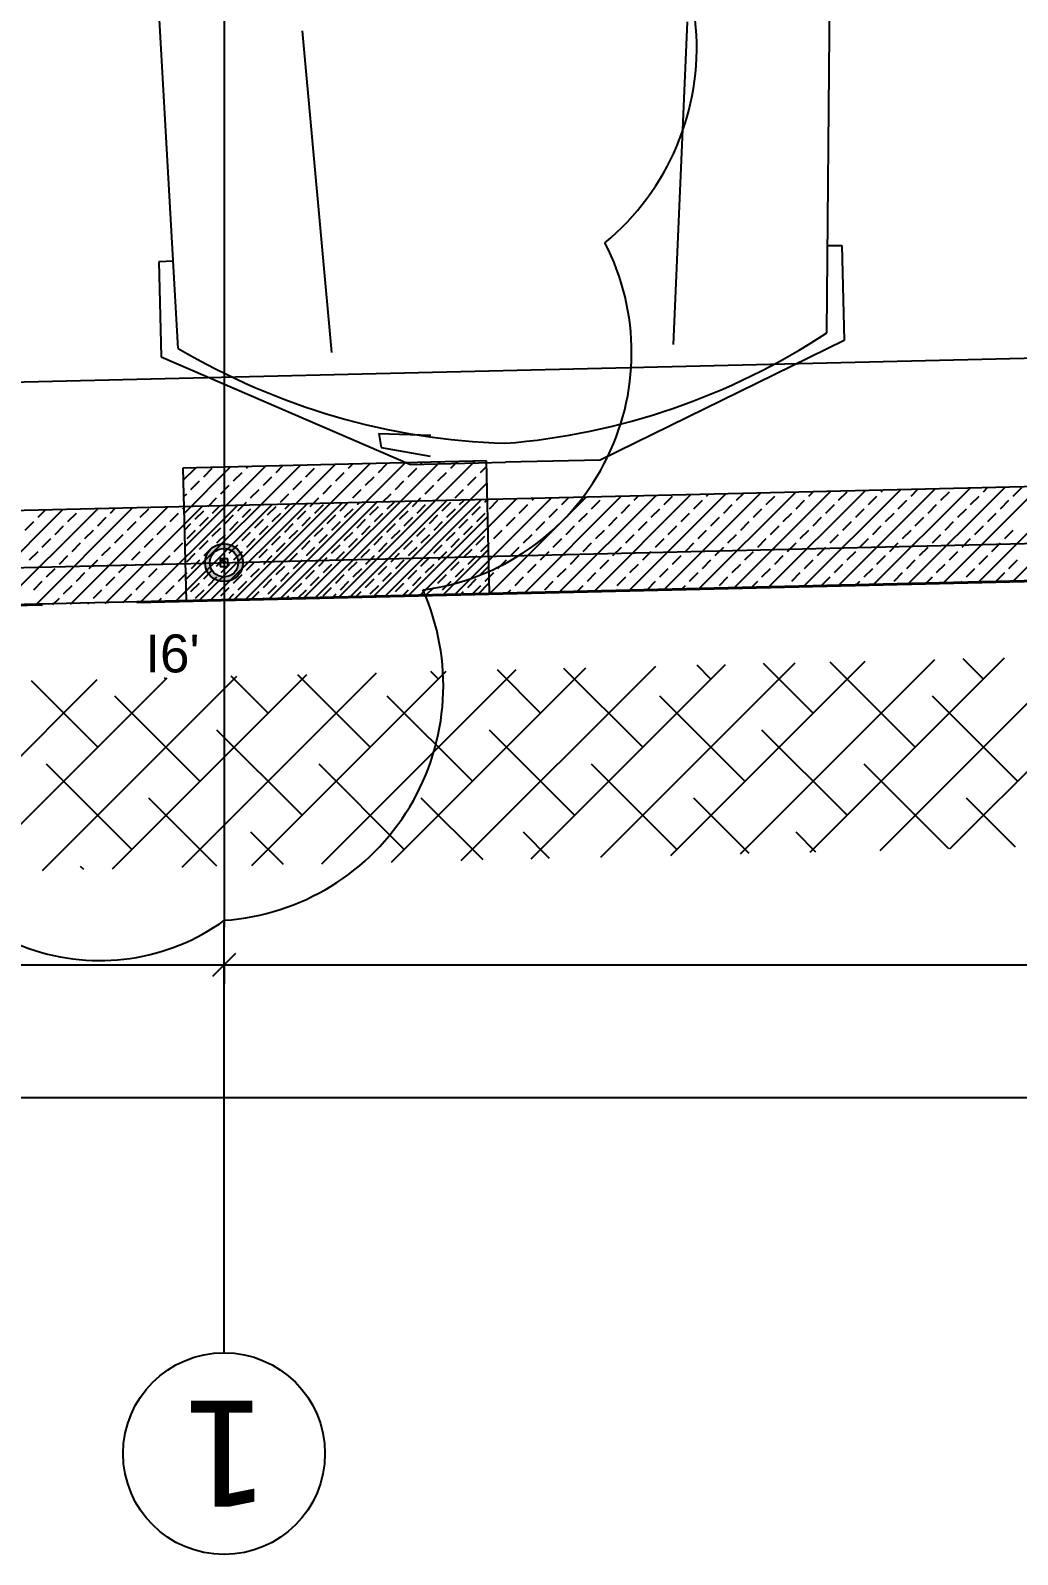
# Model space of a CAD drawing. Header units: millimetres. Extents: x 43168.9 to 43194.6, y -25545.1 to -25543.4.
# Drawn here: x 43170.9007 to 43170.9527, y -25544.823 to -25544.7426 of the extents above; entities that cross this region are included whole.
import ezdxf
from ezdxf.enums import TextEntityAlignment as Align

# ---------------------------------------------------------------- set-up
doc = ezdxf.new("R2010")
doc.units = ezdxf.units.MM
doc.header["$LTSCALE"] = 200
doc.linetypes.add('DASHDOT', pattern=[1, 0.5, -0.25, 0, -0.25])
doc.linetypes.add('DASHDOT2', pattern=[0.5, 0.25, -0.125, 0, -0.125])
for name, color, linetype in [('aks_sgh', 5, 'DASHDOT2'), ('kolon-b.a_sgh', 6, 'Continuous'), ('olcuaks_sgh', 41, 'Continuous'), ('olcuic_sgh', 183, 'Continuous'), ('tarama-betonarme_sgh', 223, 'Continuous'), ('tarama-zemin_sgh', 197, 'Continuous'), ('yapi-yaklasma_sgh', 41, 'DASHDOT')]:
    doc.layers.add(name, color=color, linetype=linetype)
doc.styles.add('1-200', font='arial.ttf', dxfattribs={"height": 60})
doc.styles.add('text1', font='VERDANA.TTF')

msp = doc.modelspace()

# ---------------------------------------------------------------- hatches: boundary and pattern name
h = msp.add_hatch(color=256)
edge = h.paths.add_edge_path()
edge.add_arc((43170.9108790417, -25544.7707067563), 0.001, 0, 360)
edge = h.paths.add_edge_path(flags=16)
edge.add_arc((43170.9108790417, -25544.7707067563), 0.00075, 0, 360)

# ---------------------------------------------------------------- linework, layer by layer
at = {"color": 0}
for p, q in [((43170.94265008819, -25544.75859155709), (43170.94290574881, -25544.73139453348)), ((43170.90846526518, -25544.75940560019), (43170.90691534311, -25544.73225157292)), ((43170.93456521096, -25544.7592014377), (43170.93531645012, -25544.74217844166)), ((43170.91657000811, -25544.75962995743), (43170.91500934281, -25544.74266201476)), ((43170.94269342459, -25544.75398145681), (43170.94345432023, -25544.75398825937)), ((43170.94344377913, -25544.75398851038), (43170.94345432023, -25544.75398825937)), ((43170.94345432023, -25544.75398825937), (43170.94357335348, -25544.75898692682)), ((43170.94345432023, -25544.75398825937), (43170.94357335348, -25544.75898692682)), ((43170.90820254172, -25544.75480278812), (43170.90744283233, -25544.75484580084)), ((43170.90745337343, -25544.75484554983), (43170.90744283233, -25544.75484580084)), ((43170.90744283233, -25544.75484580084), (43170.90756186558, -25544.7598444683)), ((43170.90744283233, -25544.75484580084), (43170.90756186558, -25544.7598444683)), ((43170.94357335348, -25544.75898692682), (43170.9307091169, -25544.76529506526)), ((43170.94357335348, -25544.75898692682), (43170.9307091169, -25544.76529506526)), ((43170.90756186558, -25544.7598444683), (43170.92071178199, -25544.76553313177)), ((43170.90756186558, -25544.7598444683), (43170.92071178199, -25544.76553313177)), ((43170.91903563922, -25544.76389357241), (43170.92178340286, -25544.76398279351)), ((43170.91903563922, -25544.76389357241), (43170.9191610975, -25544.76464152028)), ((43170.9191610975, -25544.76464152028), (43170.92173736145, -25544.76508950182)), ((43170.92071178199, -25544.76553313177), (43170.92571044945, -25544.76541409851)), ((43170.92071178199, -25544.76553313177), (43170.92571044945, -25544.76541409851)), ((43170.9307091169, -25544.76529506526), (43170.92571044945, -25544.76541409851)), ((43170.9307091169, -25544.76529506526), (43170.92571044945, -25544.76541409851))]:
    msp.add_line(p, q, dxfattribs=at)
at = {"color": 0, "linetype": 'ByBlock', "lineweight": -2}
for p, q in [((43170.9110790417, -25544.7705067563), (43170.91067904171, -25544.7705067563)), ((43170.91067904171, -25544.7705067563), (43170.91067904171, -25544.7709067563)), ((43170.91067904171, -25544.7709067563), (43170.9110790417, -25544.7709067563)), ((43170.91094975238, -25544.77063604562), (43170.91080833103, -25544.77077746698)), ((43170.91094975238, -25544.77077746698), (43170.91080833103, -25544.77063604562)), ((43170.9110790417, -25544.7709067563), (43170.9110790417, -25544.7705067563)), ((43170.9102790417, -25544.79251939969), (43170.91147904171, -25544.79131939969)), ((43170.91147904171, -25544.79131939969), (43170.9102790417, -25544.79251939969))]:
    msp.add_line(p, q, dxfattribs=at)
msp.add_line((43170.9108790417, -25544.81238225241), (43170.9108790417, -25544.78970225241))
at = {"color": 0, "linetype": 'Continuous', "lineweight": -2}
for radius in [0.001, 0.00075]:
    msp.add_circle((43170.9108790417, -25544.7707067563), radius, dxfattribs=at)
at = {"linetype": 'Continuous'}
msp.add_circle((43170.9108790417, -25544.81770225241), 0.005319999999999482, dxfattribs=at)
for centre, radius, start, end in [((43170.9224558206, -25544.74354976807), 0.01334359480357849, 309.5757539252086, 59.57575320830461), ((43170.90130860874, -25544.74717120157), 0.01237907588872504, 60.45438082458049, 170.4543804158682), ((43170.91975247667, -25544.75962888403), 0.01261399486916903, 277.3444679174883, 27.3444692210568), ((43170.91002965781, -25544.77719237146), 0.0124105662812436, 274.0260369413425, 24.02603716352335), ((43170.90431713637, -25544.78041574413), 0.01127785448689082, 195.7173427148181, 305.7173430709144)]:
    msp.add_arc(centre, radius, start, end)
at = {"color": 0}
for centre, start, end in [((43170.92283013636, -25544.72847157263), 274.5439569055944, 303.3462461694842), ((43170.92682907033, -25544.72837634602), 239.3820053227603, 268.1842973649074)]:
    msp.add_arc(centre, 0.03605612228057108, start, end, dxfattribs=at)
at = {"layer": 'aks_sgh'}
for p, q in [((43170.9108790417, -25543.74091939969), (43170.9108790417, -25544.78991939969)), ((43170.24599999916, -25544.78649254973), (43171.11700293706, -25544.76581288985))]:
    msp.add_line(p, q, dxfattribs=at)
at = {"layer": 'kolon-b.a_sgh'}
for p, q in [((43170.92470841287, -25544.76533519048), (43170.90871294531, -25544.76571600419)), ((43170.92487450926, -25544.77233321964), (43170.92470841287, -25544.76533519048)), ((43170.9798185832, -25544.76606912389), (43170.90627904919, -25544.76781512552)), ((43170.90871294531, -25544.76571600419), (43170.90887904171, -25544.77271403334)), ((43170.90627904919, -25544.76781512552), (43170.82679604, -25544.76970223924)), ((43170.90627904919, -25544.77281653457), (43170.98809299876, -25544.77087407883)), ((43170.90887904171, -25544.77271403334), (43170.92487450926, -25544.77233321964)), ((43170.82691468028, -25544.77470083149), (43170.90131027603, -25544.77293450494))]:
    msp.add_line(p, q, dxfattribs=at)
at = {"layer": 'olcuaks_sgh'}
for p, q in [((43170.82262904171, -25544.79191939969), (43170.91112904171, -25544.79191939969)), ((43170.9106290417, -25544.79191939969), (43171.00612904171, -25544.79191939969)), ((43170.9108790417, -25544.79191939969), (43170.9108790417, -25544.79291939969)), ((43170.9108790417, -25544.79191939969), (43170.9108790417, -25544.79291939969)), ((43170.21374999916, -25544.79891939969), (43171.1661290417, -25544.79891939969))]:
    msp.add_line(p, q, dxfattribs=at)
at = {"layer": 'olcuic_sgh'}
msp.add_line((43171.11415126696, -25544.75611078343), (43170.24858944894, -25544.77666125831), dxfattribs=at)
at = {"layer": 'tarama-betonarme_sgh'}
for p, q in [((43170.90957183162, -25544.77269753967), (43170.91674458109, -25544.76552479021)), ((43170.91141168535, -25544.77265373717), (43170.91858443481, -25544.76548098771)), ((43170.91325153908, -25544.77260993467), (43170.92042428854, -25544.7654371852)), ((43170.9150913928, -25544.77256613216), (43170.92226414227, -25544.7653933827)), ((43170.91693124653, -25544.77252232966), (43170.92410399599, -25544.7653495802)), ((43170.91744286178, -25544.76572453552), (43170.91766450835, -25544.76550288895)), ((43170.9190144066, -25544.76594904192), (43170.91946341941, -25544.76550002912)), ((43170.92125947063, -25544.76550002912), (43170.9213442158, -25544.76541528395)), ((43170.92283101545, -25544.76572453552), (43170.92318406953, -25544.76537148144)), ((43170.90872815935, -25544.76635700705), (43170.90938516618, -25544.76570000022)), ((43170.90876979983, -25544.7681114178), (43170.9112250199, -25544.76565619772)), ((43170.90881144031, -25544.76986582854), (43170.91306487363, -25544.76561239521)), ((43170.90885308079, -25544.77162023928), (43170.91490472736, -25544.76556859271)), ((43170.90980964407, -25544.76617354833), (43170.91025865688, -25544.76572453552)), ((43170.9113811889, -25544.76639805473), (43170.9118302017, -25544.76594904192)), ((43170.9120547081, -25544.76572453552), (43170.91214494716, -25544.76563429646)), ((43170.91295273371, -25544.76662256113), (43170.91340174653, -25544.76617354833)), ((43170.91362625293, -25544.76594904192), (43170.91398480089, -25544.76559049395)), ((43170.91519779775, -25544.76617354833), (43170.91564681055, -25544.76572453552)), ((43170.91676934257, -25544.76639805473), (43170.91721835537, -25544.76594904192)), ((43170.91834088739, -25544.76662256113), (43170.91878990019, -25544.76617354833)), ((43170.92058595142, -25544.76617354833), (43170.92103496422, -25544.76572453552)), ((43170.92215749624, -25544.76639805473), (43170.92260650905, -25544.76594904192)), ((43170.92372904106, -25544.76662256113), (43170.92417805387, -25544.76617354833)), ((43170.92440256027, -25544.76594904192), (43170.92471555365, -25544.76563604854)), ((43170.90874897959, -25544.76723421281), (43170.90891161846, -25544.76707157394)), ((43170.90913612486, -25544.76684706753), (43170.90958513767, -25544.76639805473)), ((43170.91070766969, -25544.76707157394), (43170.91115668249, -25544.76662256113)), ((43170.91227921451, -25544.76729608034), (43170.91272822731, -25544.76684706753)), ((43170.91385075933, -25544.76752058675), (43170.91429977214, -25544.76707157394)), ((43170.91452427854, -25544.76684706753), (43170.91497329134, -25544.76639805473)), ((43170.91609582336, -25544.76707157394), (43170.91654483617, -25544.76662256113)), ((43170.91766736818, -25544.76729608034), (43170.91811638098, -25544.76684706753)), ((43170.91877110026, -25544.77247852716), (43170.92473637388, -25544.76651325353)), ((43170.919238913, -25544.76752058675), (43170.91968792581, -25544.76707157394)), ((43170.91991243221, -25544.76684706753), (43170.92036144502, -25544.76639805473)), ((43170.92148397703, -25544.76707157394), (43170.92193298984, -25544.76662256113)), ((43170.92305552185, -25544.76729608034), (43170.92350453466, -25544.76684706753)), ((43170.93037345076, -25544.77224447676), (43170.93549649289, -25544.76712143463)), ((43170.93221318153, -25544.77220079722), (43170.93733622365, -25544.76707775509)), ((43170.93405291229, -25544.77215711768), (43170.93917595442, -25544.76703407555)), ((43170.93589264305, -25544.77211343815), (43170.94101568518, -25544.76699039602)), ((43170.93632095596, -25544.76719499757), (43170.93641635867, -25544.76709959485)), ((43170.93773237382, -25544.7720697586), (43170.94285541595, -25544.76694671648)), ((43170.93789250078, -25544.76741950397), (43170.93825608943, -25544.76705591532)), ((43170.93957210458, -25544.77202607907), (43170.9446951467, -25544.76690303694)), ((43170.94141183534, -25544.77198239953), (43170.94653487747, -25544.7668593574)), ((43170.94170910963, -25544.76719499757), (43170.94193555096, -25544.76696855624)), ((43170.9432515661, -25544.77193871999), (43170.94837460823, -25544.76681567786)), ((43170.94328065445, -25544.76741950397), (43170.94372966725, -25544.76697049116)), ((43170.94509129687, -25544.77189504045), (43170.95021433899, -25544.76677199832)), ((43170.94552571848, -25544.76697049116), (43170.94561501248, -25544.76688119716)), ((43170.94693102763, -25544.77185136091), (43170.95205406976, -25544.76672831878)), ((43170.9470972633, -25544.76719499757), (43170.94745474325, -25544.76683751762)), ((43170.94866880812, -25544.76741950397), (43170.94911782093, -25544.76697049116)), ((43170.94877075839, -25544.77180768138), (43170.95389380052, -25544.76668463925)), ((43170.95061048916, -25544.77176400183), (43170.95573353129, -25544.76664095971)), ((43170.95091387216, -25544.76697049116), (43170.95113420477, -25544.76675015855)), ((43170.95245021992, -25544.7717203223), (43170.95757326204, -25544.76659728017)), ((43170.95248541697, -25544.76719499757), (43170.95293442978, -25544.76674598476)), ((43170.89725829703, -25544.77303070845), (43170.90238133916, -25544.76790766633)), ((43170.8990980278, -25544.77298702891), (43170.90422106993, -25544.76786398679)), ((43170.90093775856, -25544.77294334938), (43170.90606080068, -25544.76782030725)), ((43170.90107345068, -25544.76831752958), (43170.90146147418, -25544.76792950609)), ((43170.90489005953, -25544.76809302318), (43170.90514093571, -25544.76784214701)), ((43170.90627904919, -25544.77119416119), (43170.90974026221, -25544.76773294817)), ((43170.90627904919, -25544.76939810997), (43170.90790053145, -25544.76777662771)), ((43170.90645695085, -25544.77281231076), (43170.91157999298, -25544.76768926863)), ((43170.90646160435, -25544.76831752958), (43170.90691061716, -25544.76786851678)), ((43170.90829668161, -25544.77276863122), (43170.91341972374, -25544.76764558909)), ((43170.90870666839, -25544.76786851678), (43170.90882039723, -25544.76775478793)), ((43170.91003415047, -25544.76774509315), (43170.91048316328, -25544.76729608034)), ((43170.91013641237, -25544.77272495169), (43170.9152594545, -25544.76760190956)), ((43170.9102782132, -25544.76809302318), (43170.91066012799, -25544.76771110839)), ((43170.9116056953, -25544.76796959955), (43170.9120547081, -25544.76752058675)), ((43170.91184975803, -25544.76831752958), (43170.91229877083, -25544.76786851678)), ((43170.91197614314, -25544.77268127214), (43170.91709918527, -25544.76755823002)), ((43170.91317724012, -25544.76819410595), (43170.91362625293, -25544.76774509315)), ((43170.9138158739, -25544.77263759261), (43170.91893891602, -25544.76751455048)), ((43170.91409482206, -25544.76786851678), (43170.91433958952, -25544.76762374932)), ((43170.91542230415, -25544.76774509315), (43170.91587131695, -25544.76729608034)), ((43170.91565560466, -25544.77259391307), (43170.92077864679, -25544.76747087094)), ((43170.91566636688, -25544.76809302318), (43170.91611537968, -25544.76764401037)), ((43170.91699384897, -25544.76796959955), (43170.91744286178, -25544.76752058675)), ((43170.9172379117, -25544.76831752958), (43170.91768692451, -25544.76786851678)), ((43170.91749533542, -25544.77255023353), (43170.92261837755, -25544.7674271914)), ((43170.91791143091, -25544.76764401037), (43170.91801905105, -25544.76753639024)), ((43170.91856539379, -25544.76819410595), (43170.9190144066, -25544.76774509315)), ((43170.91933506619, -25544.77250655399), (43170.92445810832, -25544.76738351186)), ((43170.91948297573, -25544.76786851678), (43170.9198587818, -25544.7674927107)), ((43170.92081045782, -25544.76774509315), (43170.92125947063, -25544.76729608034)), ((43170.92105452055, -25544.76809302318), (43170.92150353335, -25544.76764401037)), ((43170.92117479695, -25544.77246287445), (43170.92629783908, -25544.76733983232)), ((43170.92238200265, -25544.76796959955), (43170.92283101545, -25544.76752058675)), ((43170.92262606537, -25544.76831752958), (43170.92307507818, -25544.76786851678)), ((43170.92301452771, -25544.77241919492), (43170.92813756984, -25544.76729615279)), ((43170.92329958458, -25544.76764401037), (43170.92353824333, -25544.76740535162)), ((43170.92395354746, -25544.76819410595), (43170.92440256027, -25544.76774509315)), ((43170.92462706668, -25544.76752058675), (43170.92475719413, -25544.76739045928)), ((43170.92485425848, -25544.77237551537), (43170.92997730061, -25544.76725247325)), ((43170.92487112941, -25544.76786851678), (43170.92532014221, -25544.76741950397)), ((43170.92644267422, -25544.76809302318), (43170.92689168703, -25544.76764401037)), ((43170.92669398924, -25544.77233183584), (43170.93181703136, -25544.76720879371)), ((43170.92711619343, -25544.76741950397), (43170.92721770486, -25544.76731799255)), ((43170.92801421905, -25544.76831752958), (43170.92846323185, -25544.76786851678)), ((43170.92853372, -25544.7722881563), (43170.93365676213, -25544.76716511417)), ((43170.92868773825, -25544.76764401037), (43170.92905743562, -25544.76727431301)), ((43170.93025928307, -25544.76786851678), (43170.93070829588, -25544.76741950397)), ((43170.9318308279, -25544.76809302318), (43170.9322798407, -25544.76764401037)), ((43170.9325043471, -25544.76741950397), (43170.93273689714, -25544.76718695393)), ((43170.93340237272, -25544.76831752958), (43170.93385138553, -25544.76786851678)), ((43170.93407589193, -25544.76764401037), (43170.93452490473, -25544.76719499757)), ((43170.93564743675, -25544.76786851678), (43170.93609644956, -25544.76741950397)), ((43170.93721898157, -25544.76809302318), (43170.93766799437, -25544.76764401037)), ((43170.93879052639, -25544.76831752958), (43170.9392395392, -25544.76786851678)), ((43170.9394640456, -25544.76764401037), (43170.93991305841, -25544.76719499757)), ((43170.94103559042, -25544.76786851678), (43170.94148460322, -25544.76741950397)), ((43170.94260713524, -25544.76809302318), (43170.94305614805, -25544.76764401037)), ((43170.94417868006, -25544.76831752958), (43170.94462769287, -25544.76786851678)), ((43170.94485219927, -25544.76764401037), (43170.94530121208, -25544.76719499757)), ((43170.94642374409, -25544.76786851678), (43170.9468727569, -25544.76741950397)), ((43170.94799528892, -25544.76809302318), (43170.94844430172, -25544.76764401037)), ((43170.94956683373, -25544.76831752958), (43170.95001584654, -25544.76786851678)), ((43170.95024035295, -25544.76764401037), (43170.95068936575, -25544.76719499757)), ((43170.95181189776, -25544.76786851678), (43170.95226091057, -25544.76741950397)), ((43170.90039993147, -25544.76899104879), (43170.90084894428, -25544.76854203598)), ((43170.90264499551, -25544.76854203598), (43170.90309400831, -25544.76809302318)), ((43170.90421654032, -25544.76876654239), (43170.90466555313, -25544.76831752958)), ((43170.90578808515, -25544.76899104879), (43170.90623709795, -25544.76854203598)), ((43170.90803314918, -25544.76854203598), (43170.90848216198, -25544.76809302318)), ((43170.90879062007, -25544.76898862355), (43170.90913612486, -25544.76864311876)), ((43170.90936063127, -25544.76841861236), (43170.90980964407, -25544.76796959955)), ((43170.909604694, -25544.76876654239), (43170.9100537068, -25544.76831752958)), ((43170.91093217609, -25544.76864311876), (43170.9113811889, -25544.76819410595)), ((43170.91117623882, -25544.76899104879), (43170.91162525163, -25544.76854203598)), ((43170.91250372091, -25544.76886762516), (43170.91295273371, -25544.76841861236)), ((43170.91342130284, -25544.76854203598), (43170.91387031566, -25544.76809302318)), ((43170.91407526573, -25544.76909213157), (43170.91452427854, -25544.76864311876)), ((43170.91474878494, -25544.76841861236), (43170.91519779775, -25544.76796959955)), ((43170.91499284767, -25544.76876654239), (43170.91544186047, -25544.76831752958)), ((43170.91632032976, -25544.76864311876), (43170.91676934257, -25544.76819410595)), ((43170.91656439249, -25544.76899104879), (43170.9170134053, -25544.76854203598)), ((43170.91789187458, -25544.76886762516), (43170.91834088739, -25544.76841861236)), ((43170.91880945652, -25544.76854203598), (43170.91925846933, -25544.76809302318)), ((43170.91946341941, -25544.76909213157), (43170.91991243221, -25544.76864311876)), ((43170.92013693861, -25544.76841861236), (43170.92058595142, -25544.76796959955)), ((43170.92038100134, -25544.76876654239), (43170.92083001415, -25544.76831752958)), ((43170.92061095399, -25544.77243472465), (43170.92477801436, -25544.76826766428)), ((43170.92170848343, -25544.76864311876), (43170.92215749624, -25544.76819410595)), ((43170.92195254617, -25544.76899104879), (43170.92240155897, -25544.76854203598)), ((43170.92328002826, -25544.76886762516), (43170.92372904106, -25544.76841861236)), ((43170.92419761019, -25544.76854203598), (43170.924646623, -25544.76809302318)), ((43170.92576915502, -25544.76876654239), (43170.92621816782, -25544.76831752958)), ((43170.92734069983, -25544.76899104879), (43170.92778971264, -25544.76854203598)), ((43170.92958576386, -25544.76854203598), (43170.93003477667, -25544.76809302318)), ((43170.93115730869, -25544.76876654239), (43170.93160632149, -25544.76831752958)), ((43170.93272885351, -25544.76899104879), (43170.93317786632, -25544.76854203598)), ((43170.93497391754, -25544.76854203598), (43170.93542293034, -25544.76809302318)), ((43170.93654546236, -25544.76876654239), (43170.93699447517, -25544.76831752958)), ((43170.93811700718, -25544.76899104879), (43170.93856601998, -25544.76854203598)), ((43170.94036207121, -25544.76854203598), (43170.94081108402, -25544.76809302318)), ((43170.94193361604, -25544.76876654239), (43170.94238262884, -25544.76831752958)), ((43170.94350516085, -25544.76899104879), (43170.94395417366, -25544.76854203598)), ((43170.94575022488, -25544.76854203598), (43170.94619923769, -25544.76809302318)), ((43170.94732176971, -25544.76876654239), (43170.94777078251, -25544.76831752958)), ((43170.94889331453, -25544.76899104879), (43170.94934232733, -25544.76854203598)), ((43170.95113837856, -25544.76854203598), (43170.95158739136, -25544.76809302318)), ((43170.90129795708, -25544.7698890744), (43170.90174696989, -25544.7694400616)), ((43170.90197147629, -25544.7692155552), (43170.9024204891, -25544.76876654239)), ((43170.90277748932, -25544.77289966984), (43170.90627904919, -25544.76939810997)), ((43170.90354302112, -25544.7694400616), (43170.90399203392, -25544.76899104879)), ((43170.90511456594, -25544.769664568), (43170.90556357874, -25544.7692155552)), ((43170.90668611076, -25544.7698890744), (43170.90713512356, -25544.7694400616)), ((43170.90735962996, -25544.7692155552), (43170.90780864277, -25544.76876654239)), ((43170.90893117479, -25544.7694400616), (43170.90938018759, -25544.76899104879)), ((43170.90958513767, -25544.76999015718), (43170.91003415047, -25544.76954114437)), ((43170.91025865688, -25544.76931663797), (43170.91070766969, -25544.76886762516)), ((43170.91050271961, -25544.769664568), (43170.91095173242, -25544.7692155552)), ((43170.9118302017, -25544.76954114437), (43170.91227921451, -25544.76909213157)), ((43170.91207426443, -25544.7698890744), (43170.91252327723, -25544.7694400616)), ((43170.91274778364, -25544.7692155552), (43170.91319679644, -25544.76876654239)), ((43170.91340174653, -25544.76976565077), (43170.91385075933, -25544.76931663797)), ((43170.91431932846, -25544.7694400616), (43170.91476834127, -25544.76899104879)), ((43170.91497329134, -25544.76999015718), (43170.91542230415, -25544.76954114437)), ((43170.91564681055, -25544.76931663797), (43170.91609582336, -25544.76886762516)), ((43170.91589087328, -25544.769664568), (43170.91633988609, -25544.7692155552)), ((43170.91721835537, -25544.76954114437), (43170.91766736818, -25544.76909213157)), ((43170.9174624181, -25544.7698890744), (43170.91791143091, -25544.7694400616)), ((43170.91813593731, -25544.7692155552), (43170.91858495012, -25544.76876654239)), ((43170.91878990019, -25544.76976565077), (43170.919238913, -25544.76931663797)), ((43170.91970748213, -25544.7694400616), (43170.92015649494, -25544.76899104879)), ((43170.92036144502, -25544.76999015718), (43170.92081045782, -25544.76954114437)), ((43170.92103496422, -25544.76931663797), (43170.92148397703, -25544.76886762516)), ((43170.92127902695, -25544.769664568), (43170.92172803976, -25544.7692155552)), ((43170.92260650905, -25544.76954114437), (43170.92305552185, -25544.76909213157)), ((43170.92285057178, -25544.7698890744), (43170.92329958458, -25544.7694400616)), ((43170.92352409098, -25544.7692155552), (43170.92397310379, -25544.76876654239)), ((43170.92417805387, -25544.76976565077), (43170.92462706668, -25544.76931663797)), ((43170.92509563581, -25544.7694400616), (43170.92554464861, -25544.76899104879)), ((43170.92666718063, -25544.769664568), (43170.92711619343, -25544.7692155552)), ((43170.92823872545, -25544.7698890744), (43170.92868773825, -25544.7694400616)), ((43170.92891224466, -25544.7692155552), (43170.92936125746, -25544.76876654239)), ((43170.93048378948, -25544.7694400616), (43170.93093280229, -25544.76899104879)), ((43170.9320553343, -25544.769664568), (43170.9325043471, -25544.7692155552)), ((43170.93362687912, -25544.7698890744), (43170.93407589193, -25544.7694400616)), ((43170.93430039833, -25544.7692155552), (43170.93474941114, -25544.76876654239)), ((43170.93587194315, -25544.7694400616), (43170.93632095596, -25544.76899104879)), ((43170.93744348797, -25544.769664568), (43170.93789250078, -25544.7692155552)), ((43170.9390150328, -25544.7698890744), (43170.9394640456, -25544.7694400616)), ((43170.939688552, -25544.7692155552), (43170.94013756481, -25544.76876654239)), ((43170.94126009682, -25544.7694400616), (43170.94170910963, -25544.76899104879)), ((43170.94283164165, -25544.769664568), (43170.94328065445, -25544.7692155552)), ((43170.94440318646, -25544.7698890744), (43170.94485219927, -25544.7694400616)), ((43170.94507670568, -25544.7692155552), (43170.94552571848, -25544.76876654239)), ((43170.94664825049, -25544.7694400616), (43170.9470972633, -25544.76899104879)), ((43170.94821979532, -25544.769664568), (43170.94866880812, -25544.7692155552)), ((43170.94979134014, -25544.7698890744), (43170.95024035295, -25544.7694400616)), ((43170.95046485935, -25544.7692155552), (43170.95091387216, -25544.76876654239)), ((43170.95203640417, -25544.7694400616), (43170.95248541697, -25544.76899104879)), ((43170.90062443788, -25544.77056259361), (43170.90107345068, -25544.77011358081)), ((43170.9021959827, -25544.77078710002), (43170.90264499551, -25544.77033808721)), ((43170.90286950191, -25544.77011358081), (43170.90331851471, -25544.769664568)), ((43170.90444104672, -25544.77033808721), (43170.90489005953, -25544.7698890744)), ((43170.90601259155, -25544.77056259361), (43170.90627904919, -25544.77029613597)), ((43170.90627904919, -25544.77029613597), (43170.90646160435, -25544.77011358081)), ((43170.90758413637, -25544.77078710002), (43170.90803314918, -25544.77033808721)), ((43170.90825765558, -25544.77011358081), (43170.90870666839, -25544.769664568)), ((43170.90891161846, -25544.77066367639), (43170.90936063127, -25544.77021466358)), ((43170.9098292004, -25544.77033808721), (43170.9102782132, -25544.7698890744)), ((43170.91115668249, -25544.77021466358), (43170.9116056953, -25544.76976565077)), ((43170.91140074522, -25544.77056259361), (43170.91184975803, -25544.77011358081)), ((43170.91272822731, -25544.77043916998), (43170.91317724012, -25544.76999015718)), ((43170.91297229004, -25544.77078710002), (43170.91342130284, -25544.77033808721)), ((43170.91364580925, -25544.77011358081), (43170.91409482206, -25544.769664568)), ((43170.91429977214, -25544.77066367639), (43170.91474878494, -25544.77021466358)), ((43170.91521735407, -25544.77033808721), (43170.91566636688, -25544.7698890744)), ((43170.91654483617, -25544.77021466358), (43170.91699384897, -25544.76976565077)), ((43170.9167888989, -25544.77056259361), (43170.9172379117, -25544.77011358081)), ((43170.91811638098, -25544.77043916998), (43170.91856539379, -25544.76999015718)), ((43170.91836044371, -25544.77078710002), (43170.91880945652, -25544.77033808721)), ((43170.91903396292, -25544.77011358081), (43170.91948297573, -25544.769664568)), ((43170.91968792581, -25544.77066367639), (43170.92013693861, -25544.77021466358)), ((43170.92060550774, -25544.77033808721), (43170.92105452055, -25544.7698890744)), ((43170.92193298984, -25544.77021466358), (43170.92238200265, -25544.76976565077)), ((43170.92217705257, -25544.77056259361), (43170.92262606537, -25544.77011358081)), ((43170.92245080771, -25544.77239092215), (43170.92481965484, -25544.77002207502)), ((43170.92350453466, -25544.77043916998), (43170.92395354746, -25544.76999015718)), ((43170.92374859739, -25544.77078710002), (43170.92419761019, -25544.77033808721)), ((43170.92442211659, -25544.77011358081), (43170.92487112941, -25544.769664568)), ((43170.92599366142, -25544.77033808721), (43170.92644267422, -25544.7698890744)), ((43170.92756520624, -25544.77056259361), (43170.92801421905, -25544.77011358081)), ((43170.92913675106, -25544.77078710002), (43170.92958576386, -25544.77033808721)), ((43170.92981027027, -25544.77011358081), (43170.93025928307, -25544.769664568)), ((43170.93138181509, -25544.77033808721), (43170.9318308279, -25544.7698890744)), ((43170.93295335991, -25544.77056259361), (43170.93340237272, -25544.77011358081)), ((43170.93452490473, -25544.77078710002), (43170.93497391754, -25544.77033808721)), ((43170.93519842394, -25544.77011358081), (43170.93564743675, -25544.769664568)), ((43170.93676996876, -25544.77033808721), (43170.93721898157, -25544.7698890744)), ((43170.93834151358, -25544.77056259361), (43170.93879052639, -25544.77011358081)), ((43170.93991305841, -25544.77078710002), (43170.94036207121, -25544.77033808721)), ((43170.94058657761, -25544.77011358081), (43170.94103559042, -25544.769664568)), ((43170.94215812244, -25544.77033808721), (43170.94260713524, -25544.7698890744)), ((43170.94372966725, -25544.77056259361), (43170.94417868006, -25544.77011358081)), ((43170.94530121208, -25544.77078710002), (43170.94575022488, -25544.77033808721)), ((43170.94597473129, -25544.77011358081), (43170.94642374409, -25544.769664568)), ((43170.94754627611, -25544.77033808721), (43170.94799528892, -25544.7698890744)), ((43170.94911782093, -25544.77056259361), (43170.94956683373, -25544.77011358081)), ((43170.95068936575, -25544.77078710002), (43170.95113837856, -25544.77033808721)), ((43170.95136288496, -25544.77011358081), (43170.95181189776, -25544.769664568)), ((43170.90152246349, -25544.77146061922), (43170.90197147629, -25544.77101160642)), ((43170.90376752752, -25544.77101160642), (43170.90421654032, -25544.77056259361)), ((43170.90533907234, -25544.77123611282), (43170.90578808515, -25544.77078710002)), ((43170.90691061716, -25544.77146061922), (43170.90735962996, -25544.77101160642)), ((43170.90915568119, -25544.77101160642), (43170.909604694, -25544.77056259361)), ((43170.90980964407, -25544.771561702), (43170.91025865688, -25544.77111268919)), ((43170.91048316328, -25544.77088818279), (43170.91093217609, -25544.77043916998)), ((43170.91072722602, -25544.77123611282), (43170.91117623882, -25544.77078710002)), ((43170.9120547081, -25544.77111268919), (43170.91250372091, -25544.77066367639)), ((43170.91229877083, -25544.77146061922), (43170.91274778364, -25544.77101160642)), ((43170.91362625293, -25544.77133719559), (43170.91407526573, -25544.77088818279)), ((43170.91454383486, -25544.77101160642), (43170.91499284767, -25544.77056259361)), ((43170.91519779775, -25544.771561702), (43170.91564681055, -25544.77111268919)), ((43170.91587131695, -25544.77088818279), (43170.91632032976, -25544.77043916998)), ((43170.91611537968, -25544.77123611282), (43170.91656439249, -25544.77078710002)), ((43170.91744286178, -25544.77111268919), (43170.91789187458, -25544.77066367639)), ((43170.91768692451, -25544.77146061922), (43170.91813593731, -25544.77101160642)), ((43170.9190144066, -25544.77133719559), (43170.91946341941, -25544.77088818279)), ((43170.91993198854, -25544.77101160642), (43170.92038100134, -25544.77056259361)), ((43170.92058595142, -25544.771561702), (43170.92103496422, -25544.77111268919)), ((43170.92125947063, -25544.77088818279), (43170.92170848343, -25544.77043916998)), ((43170.92150353335, -25544.77123611282), (43170.92195254617, -25544.77078710002)), ((43170.92283101545, -25544.77111268919), (43170.92328002826, -25544.77066367639)), ((43170.92307507818, -25544.77146061922), (43170.92352409098, -25544.77101160642)), ((43170.92440256027, -25544.77133719559), (43170.9248404751, -25544.77089928077)), ((43170.92532014221, -25544.77101160642), (43170.92576915502, -25544.77056259361)), ((43170.92689168703, -25544.77123611282), (43170.92734069983, -25544.77078710002)), ((43170.92846323185, -25544.77146061922), (43170.92891224466, -25544.77101160642)), ((43170.93070829588, -25544.77101160642), (43170.93115730869, -25544.77056259361)), ((43170.9322798407, -25544.77123611282), (43170.93272885351, -25544.77078710002)), ((43170.93385138553, -25544.77146061922), (43170.93430039833, -25544.77101160642)), ((43170.93609644956, -25544.77101160642), (43170.93654546236, -25544.77056259361)), ((43170.93766799437, -25544.77123611282), (43170.93811700718, -25544.77078710002)), ((43170.9392395392, -25544.77146061922), (43170.939688552, -25544.77101160642)), ((43170.94148460322, -25544.77101160642), (43170.94193361604, -25544.77056259361)), ((43170.94305614805, -25544.77123611282), (43170.94350516085, -25544.77078710002)), ((43170.94462769287, -25544.77146061922), (43170.94507670568, -25544.77101160642)), ((43170.9468727569, -25544.77101160642), (43170.94732176971, -25544.77056259361)), ((43170.94844430172, -25544.77123611282), (43170.94889331453, -25544.77078710002)), ((43170.95001584654, -25544.77146061922), (43170.95046485935, -25544.77101160642)), ((43170.95226091057, -25544.77101160642), (43170.95270992337, -25544.77056259361)), ((43170.90084894428, -25544.77213413843), (43170.90129795708, -25544.77168512563)), ((43170.9024204891, -25544.77235864484), (43170.90286950191, -25544.77190963203)), ((43170.90309400831, -25544.77168512563), (43170.90354302112, -25544.77123611282)), ((43170.90461722008, -25544.7728559903), (43170.90627904919, -25544.77119416119)), ((43170.90466555313, -25544.77190963203), (43170.90511456594, -25544.77146061922)), ((43170.90627904919, -25544.7720921872), (43170.90668611076, -25544.77168512563)), ((43170.90780864277, -25544.77235864484), (43170.90825765558, -25544.77190963203)), ((43170.90848216198, -25544.77168512563), (43170.90893117479, -25544.77123611282)), ((43170.90913612486, -25544.77223522121), (43170.90958513767, -25544.7717862084)), ((43170.9100537068, -25544.77190963203), (43170.91050271961, -25544.77146061922)), ((43170.9113811889, -25544.7717862084), (43170.9118302017, -25544.77133719559)), ((43170.91162525163, -25544.77213413843), (43170.91207426443, -25544.77168512563)), ((43170.91295273371, -25544.77201071481), (43170.91340174653, -25544.771561702)), ((43170.91319679644, -25544.77235864484), (43170.91364580925, -25544.77190963203)), ((43170.91387031566, -25544.77168512563), (43170.91431932846, -25544.77123611282)), ((43170.91452427854, -25544.77223522121), (43170.91497329134, -25544.7717862084)), ((43170.91544186047, -25544.77190963203), (43170.91589087328, -25544.77146061922)), ((43170.91676934257, -25544.7717862084), (43170.91721835537, -25544.77133719559)), ((43170.9170134053, -25544.77213413843), (43170.9174624181, -25544.77168512563)), ((43170.91834088739, -25544.77201071481), (43170.91878990019, -25544.771561702)), ((43170.91858495012, -25544.77235864484), (43170.91903396292, -25544.77190963203)), ((43170.91925846933, -25544.77168512563), (43170.91970748213, -25544.77123611282)), ((43170.91991243221, -25544.77223522121), (43170.92036144502, -25544.7717862084)), ((43170.92083001415, -25544.77190963203), (43170.92127902695, -25544.77146061922)), ((43170.92215749624, -25544.7717862084), (43170.92260650905, -25544.77133719559)), ((43170.92240155897, -25544.77213413843), (43170.92285057178, -25544.77168512563)), ((43170.92372904106, -25544.77201071481), (43170.92417805387, -25544.771561702)), ((43170.92397310379, -25544.77235864484), (43170.92442211659, -25544.77190963203)), ((43170.92429066144, -25544.77234711965), (43170.92486129532, -25544.77177648576)), ((43170.924646623, -25544.77168512563), (43170.92509563581, -25544.77123611282)), ((43170.92621816782, -25544.77190963203), (43170.92666718063, -25544.77146061922)), ((43170.92778971264, -25544.77213413843), (43170.92823872545, -25544.77168512563)), ((43170.92945358578, -25544.77226631652), (43170.92981027027, -25544.77190963203)), ((43170.93003477667, -25544.77168512563), (43170.93048378948, -25544.77123611282)), ((43170.93160632149, -25544.77190963203), (43170.9320553343, -25544.77146061922)), ((43170.93317786632, -25544.77213413843), (43170.93362687912, -25544.77168512563)), ((43170.93497277806, -25544.7721352779), (43170.93519842394, -25544.77190963203)), ((43170.93542293034, -25544.77168512563), (43170.93587194315, -25544.77123611282)), ((43170.93699447517, -25544.77190963203), (43170.93744348797, -25544.77146061922)), ((43170.93865223959, -25544.77204791883), (43170.9390150328, -25544.77168512563)), ((43170.94049197036, -25544.77200423929), (43170.94058657761, -25544.77190963203)), ((43170.94081108402, -25544.77168512563), (43170.94126009682, -25544.77123611282)), ((43170.94238262884, -25544.77190963203), (43170.94283164165, -25544.77146061922)), ((43170.94417143188, -25544.77191688021), (43170.94440318646, -25544.77168512563)), ((43170.94619923769, -25544.77168512563), (43170.94664825049, -25544.77123611282)), ((43170.9478508934, -25544.77182952113), (43170.94821979532, -25544.77146061922)), ((43170.94969062417, -25544.7717858416), (43170.94979134014, -25544.77168512563)), ((43170.95158739136, -25544.77168512563), (43170.95203640417, -25544.77123611282)), ((43170.90185762434, -25544.7729215096), (43170.9021959827, -25544.77258315124)), ((43170.90399203392, -25544.77258315124), (43170.90444104672, -25544.77213413843)), ((43170.90556357874, -25544.77280765764), (43170.90601259155, -25544.77235864484)), ((43170.90623709795, -25544.77213413843), (43170.90627904919, -25544.7720921872)), ((43170.90737681663, -25544.77279047098), (43170.90758413637, -25544.77258315124)), ((43170.90887390104, -25544.77249744504), (43170.90891161846, -25544.77245972761)), ((43170.90938018759, -25544.77258315124), (43170.9098292004, -25544.77213413843)), ((43170.91070766969, -25544.77245972761), (43170.91115668249, -25544.77201071481)), ((43170.91105627815, -25544.77270311191), (43170.91140074522, -25544.77235864484)), ((43170.91233161261, -25544.77263183591), (43170.91272822731, -25544.77223522121)), ((43170.91289600891, -25544.77265943237), (43170.91297229004, -25544.77258315124)), ((43170.91417146634, -25544.7725880334), (43170.91429977214, -25544.77245972761)), ((43170.91476834127, -25544.77258315124), (43170.91521735407, -25544.77213413843)), ((43170.91609582336, -25544.77245972761), (43170.91654483617, -25544.77201071481)), ((43170.91657547044, -25544.77257207329), (43170.9167888989, -25544.77235864484)), ((43170.91785117379, -25544.7725004284), (43170.91811638098, -25544.77223522121)), ((43170.92025493197, -25544.77248471421), (43170.92060550774, -25544.77213413843)), ((43170.92153088125, -25544.7724128234), (43170.92193298984, -25544.77201071481)), ((43170.92209466272, -25544.77244103467), (43170.92217705257, -25544.77235864484)), ((43170.92337073497, -25544.77236902089), (43170.92350453466, -25544.77223522121)), ((43170.92577412425, -25544.7723536756), (43170.92599366142, -25544.77213413843)), ((43170.93129331654, -25544.77222263698), (43170.93138181509, -25544.77213413843)), ((43170.9036973551, -25544.77287783006), (43170.90376752752, -25544.77280765764))]:
    msp.add_line(p, q, dxfattribs=at)
at = {"layer": 'tarama-zemin_sgh'}
for p, q in [((43170.9307467789, -25544.78623955841), (43170.94099286316, -25544.77599347416)), ((43170.93442624043, -25544.78615219933), (43170.94467232469, -25544.77590611508)), ((43170.93810570196, -25544.78606484026), (43170.94835178622, -25544.775818756)), ((43170.94178516349, -25544.78597748118), (43170.95203124774, -25544.77573139692)), ((43170.94732176932, -25544.78044087535), (43170.94283164126, -25544.77595074728)), ((43170.94546462501, -25544.7858901221), (43170.95571070926, -25544.77564403785)), ((43170.94914408653, -25544.78580276302), (43170.95939017079, -25544.77555667877)), ((43170.95091387177, -25544.7768487729), (43170.94984832355, -25544.77578322468)), ((43170.89763162518, -25544.7870257901), (43170.90787770943, -25544.77677970585)), ((43170.9013110867, -25544.78693843103), (43170.91155717096, -25544.77669234677)), ((43170.90499054822, -25544.78685107195), (43170.91523663249, -25544.7766049877)), ((43170.90780864238, -25544.7768487729), (43170.9077427789, -25544.77678290942)), ((43170.90867000975, -25544.78676371287), (43170.91891609401, -25544.77651762862)), ((43170.91319679606, -25544.77864482412), (43170.91125157429, -25544.77669960236)), ((43170.91234947128, -25544.7866763538), (43170.92259555554, -25544.77643026954)), ((43170.91858494973, -25544.78044087535), (43170.91476036968, -25544.77661629529)), ((43170.91602893281, -25544.78658899472), (43170.92627501706, -25544.77634291046)), ((43170.91970839433, -25544.78650163564), (43170.92995447859, -25544.77625555139)), ((43170.92217705218, -25544.7768487729), (43170.92177796045, -25544.77644968117)), ((43170.92338785586, -25544.78641427656), (43170.93363394011, -25544.77616819231)), ((43170.92756520585, -25544.77864482412), (43170.92528675584, -25544.77636637411)), ((43170.92706731738, -25544.78632691749), (43170.93731340164, -25544.77608083323)), ((43170.93295335952, -25544.78044087535), (43170.92879555123, -25544.77628306705)), ((43170.93654546197, -25544.7768487729), (43170.935813142, -25544.77611645293)), ((43170.94193361564, -25544.77864482412), (43170.93932193739, -25544.77603314587)), ((43170.89395216365, -25544.78711314918), (43170.90419824791, -25544.77686706493)), ((43170.90421653994, -25544.78044087535), (43170.90072518813, -25544.77694952354)), ((43170.90960469361, -25544.78223692657), (43170.90511456555, -25544.77774679851)), ((43170.9239731034, -25544.78223692657), (43170.91948297534, -25544.77774679851)), ((43170.9383415132, -25544.78223692657), (43170.93385138513, -25544.77774679851)), ((43170.95270992299, -25544.78223692657), (43170.94821979493, -25544.77774679851)), ((43170.91499284728, -25544.78403297779), (43170.91050271922, -25544.77954284973)), ((43170.92936125708, -25544.78403297779), (43170.92487112901, -25544.77954284973)), ((43170.94372966687, -25544.78403297779), (43170.93923953881, -25544.77954284973)), ((43170.90601259116, -25544.78582902902), (43170.9015224631, -25544.78133890096)), ((43170.92038100096, -25544.78582902902), (43170.91589087289, -25544.78133890096)), ((43170.93474941075, -25544.78582902902), (43170.93025928269, -25544.78133890096)), ((43170.94909277285, -25544.78580398133), (43170.94462769248, -25544.78133890096)), ((43170.9104960236, -25544.78672035901), (43170.90691061677, -25544.78313495218)), ((43170.92453120515, -25544.78638713076), (43170.92127902657, -25544.78313495218)), ((43170.93856638669, -25544.78605390252), (43170.93564743636, -25544.78313495218)), ((43170.95260156824, -25544.78572067427), (43170.95001584615, -25544.78313495218)), ((43170.91400481899, -25544.78663705195), (43170.91229877045, -25544.78493100341)), ((43170.92804000053, -25544.7863038237), (43170.92666718024, -25544.78493100341)), ((43170.94207518208, -25544.78597059545), (43170.94103559003, -25544.78493100341)), ((43170.90347843283, -25544.78688697313), (43170.90331851433, -25544.78672705463))]:
    msp.add_line(p, q, dxfattribs=at)
at = {"layer": 'yapi-yaklasma_sgh'}
msp.add_line((43171.07894020233, -25544.76866528517), (43170.28399999916, -25544.7875909039), dxfattribs=at)

# ---------------------------------------------------------------- texts
at = {"linetype": 'Continuous', "style": 'text1'}
msp.add_attdef('1', text='', height=0.005599999999999454, rotation=180, dxfattribs=at).set_placement((43170.9108790417, -25544.81770225241), align=Align.MIDDLE)
at = {"layer": 'aks_sgh', "style": '1-200'}
msp.add_text("I6'", height=0.002, rotation=5.211020732175437e-06, dxfattribs=at).set_placement((43170.90672651779, -25544.77649806477))

doc.saveas('drawing.dxf')
